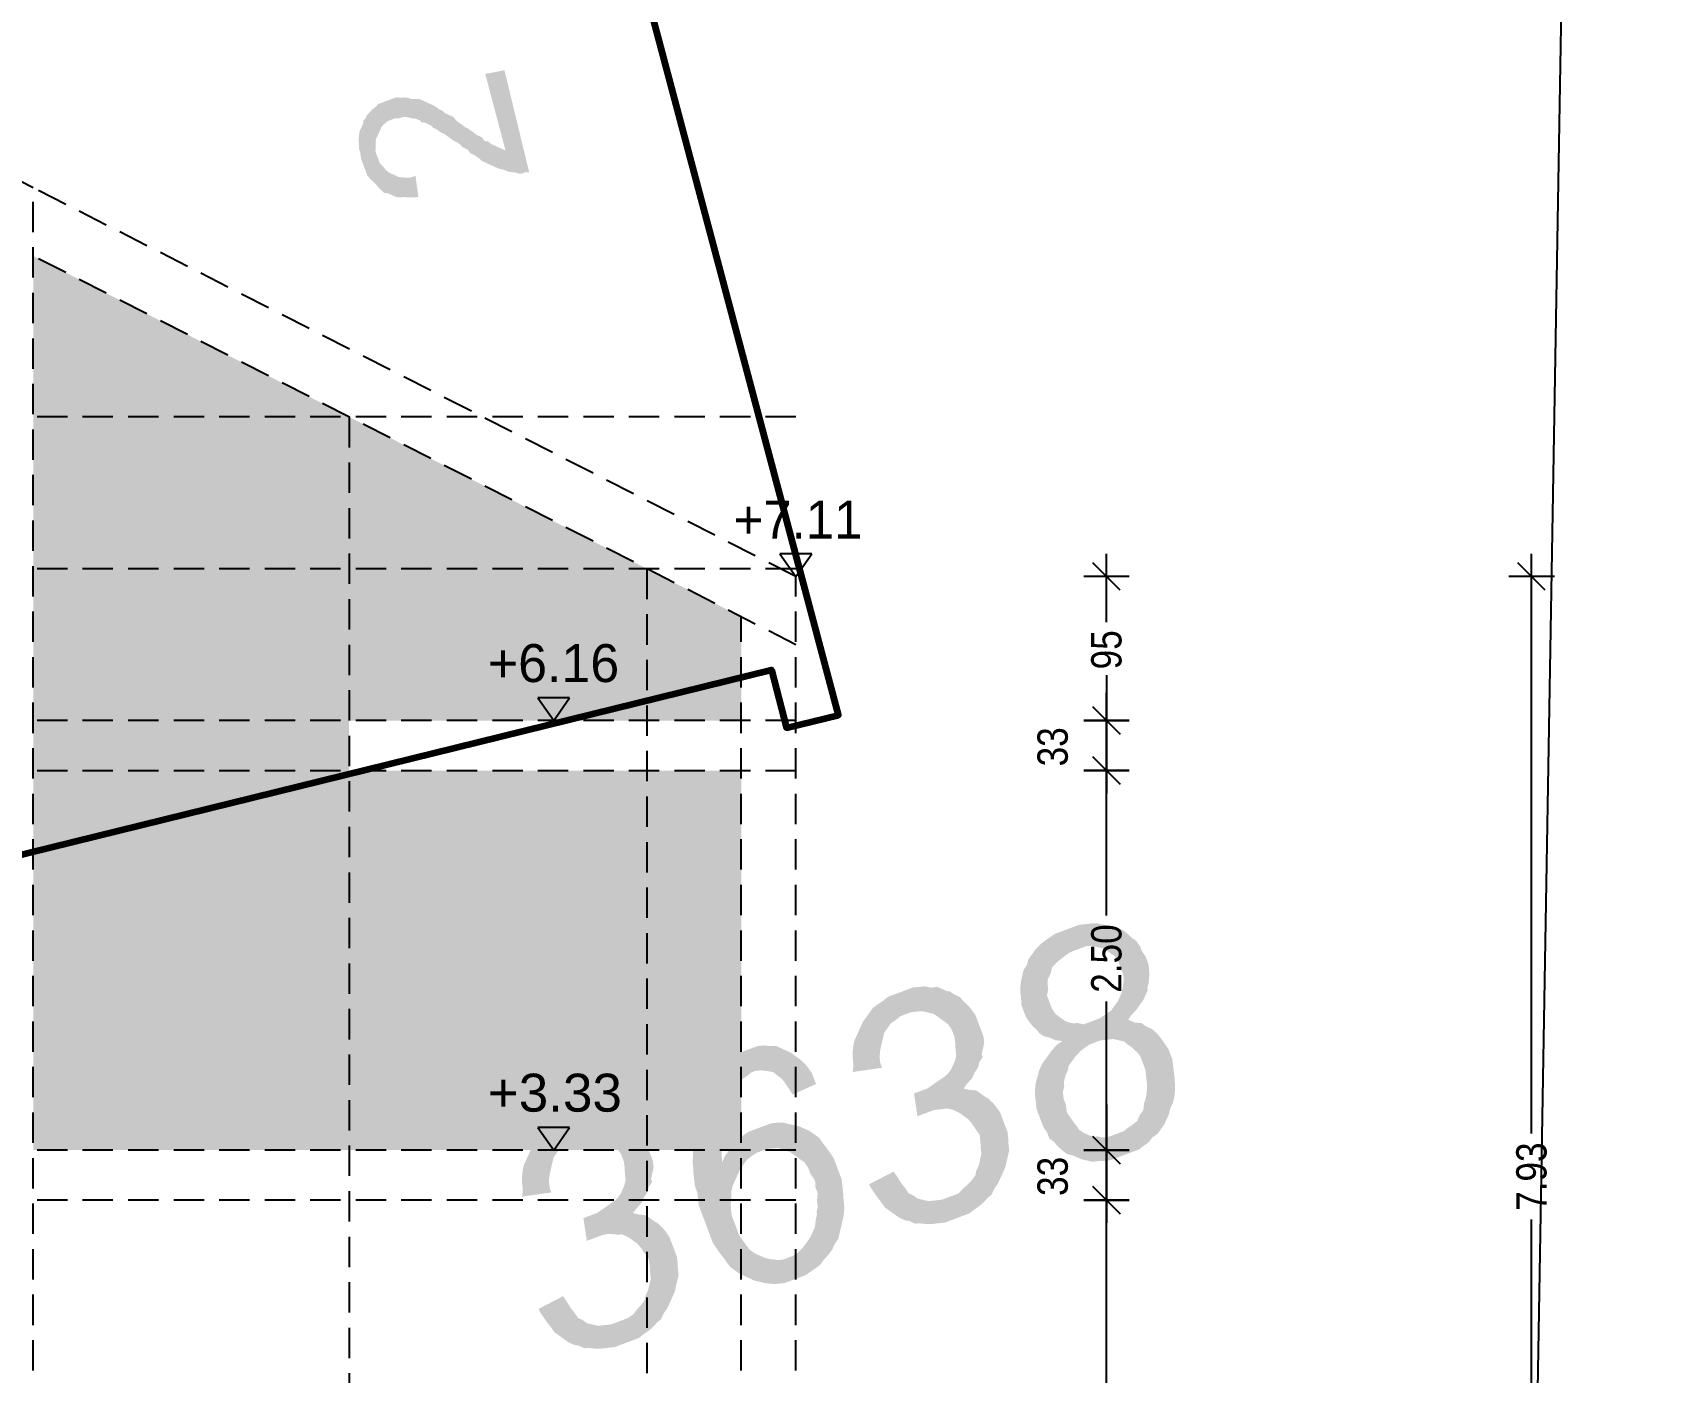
# Model space of a CAD drawing. Header units: metres. Extents: x -47 to 309, y -25 to 105.
# Drawn here: x 167.77 to 178.56, y 57.83 to 66.66 of the extents above; entities that cross this region are included whole.
import ezdxf

# ---------------------------------------------------------------- set-up
doc = ezdxf.new("R2010")
doc.units = ezdxf.units.M
doc.header["$PDMODE"] = 65
doc.linetypes.add('AUSGEZOGEN', pattern=[0])
doc.linetypes.add('VERDECKT2_S2', pattern=[0.27, 0.2, -0.07])
for name, color, linetype, lineweight in [('XR$1$STANDARD_1', 7, 'AUSGEZOGEN', 25), ('XR$2$Allgemein01_1', 7, 'AUSGEZOGEN', 13), ('XR$2$STANDARD_1', 7, 'AUSGEZOGEN', 25), ('XR$2$Wand Holz tragend', 7, 'AUSGEZOGEN', 13)]:
    doc.layers.add(name, color=color, linetype=linetype, lineweight=lineweight)
doc.styles.add('ARIAL', font='arial.ttf')
doc.dimstyles.new('DIMSTYLE_5', dxfattribs={"dimtxt": 0.2, "dimasz": 0.3, "dimexe": 0, "dimexo": 1e-06, "dimgap": 0.1, "dimtad": 0, "dimrnd": 0.005, "dimzin": 4, "dimdsep": 46, "dimtxsty": 'ARIAL', "dimblk1": 'ALL_ML_STRICH', "dimblk2": 'ALL_ML_STRICH', "dimsah": 1, "dimcen": 0, "dimse1": 1, "dimse2": 1, "dimclrd": 7, "dimclre": 7, "dimclrt": 7, "dimadec": 0, "dimazin": 0, "dimtfac": 1, "dimtdec": 0, "dimtix": 1, "dimtmove": 2, "dimatfit": 3, "dimfxl": 0, "dimtzin": 0, "dimlwd": 0, "dimlwe": 25, "dimarcsym": 0})
doc.dimstyles.new('DIMSTYLE_6', dxfattribs={"dimtxt": 0.2, "dimasz": 0.3, "dimexe": 0, "dimexo": 1e-06, "dimgap": 0.1, "dimtad": 2, "dimdec": 1, "dimlfac": 100, "dimrnd": 0.5, "dimzin": 4, "dimdsep": 46, "dimtxsty": 'ARIAL', "dimblk1": 'ALL_ML_STRICH', "dimblk2": 'ALL_ML_STRICH', "dimsah": 1, "dimcen": 0, "dimse1": 1, "dimse2": 1, "dimclrd": 7, "dimclre": 7, "dimclrt": 7, "dimadec": 0, "dimazin": 0, "dimtfac": 1, "dimtdec": 0, "dimtix": 1, "dimtmove": 2, "dimatfit": 3, "dimfxl": 0, "dimtvp": 1.2, "dimtzin": 0, "dimlwd": 0, "dimlwe": 25, "dimarcsym": 0})
doc.dimstyles.new('DIMSTYLE_7', dxfattribs={"dimtxt": 0.2, "dimasz": 0.3, "dimexe": 0, "dimexo": 1e-06, "dimgap": 0.1, "dimtad": 0, "dimrnd": 0.005, "dimzin": 4, "dimdsep": 46, "dimtxsty": 'ARIAL', "dimblk1": 'ALL_ML_STRICH', "dimblk2": 'ALL_ML_STRICH', "dimsah": 1, "dimcen": 0, "dimse1": 1, "dimse2": 1, "dimclrd": 7, "dimclre": 7, "dimclrt": 7, "dimadec": 0, "dimazin": 0, "dimtfac": 1, "dimtdec": 0, "dimtix": 1, "dimtmove": 2, "dimatfit": 3, "dimfxl": 0, "dimtzin": 0, "dimlwd": 0, "dimlwe": 25, "dimarcsym": 0})
doc.dimstyles.new('DIMSTYLE_8', dxfattribs={"dimtxt": 0.2, "dimasz": 0.3, "dimexe": 0, "dimexo": 1e-06, "dimgap": 0.1, "dimtad": 0, "dimdec": 1, "dimlfac": 100, "dimrnd": 0.5, "dimzin": 4, "dimdsep": 46, "dimtxsty": 'ARIAL', "dimblk1": 'ALL_ML_STRICH', "dimblk2": 'ALL_ML_STRICH', "dimsah": 1, "dimcen": 0, "dimse1": 1, "dimse2": 1, "dimclrd": 7, "dimclre": 7, "dimclrt": 7, "dimadec": 0, "dimazin": 0, "dimtfac": 1, "dimtdec": 0, "dimtix": 1, "dimtmove": 2, "dimatfit": 3, "dimfxl": 0, "dimtzin": 0, "dimlwd": 0, "dimlwe": 25, "dimarcsym": 0})

# ---------------------------------------------------------------- blocks, each defined once
blk = doc.blocks.new('COMPLEX_KOTENVERMASSUNG_0')
at = {"layer": 'XR$2$STANDARD_1', "color": 7, "linetype": 'AUSGEZOGEN', "lineweight": 25, "transparency": 33554687}
for p, q in [((172.903, 63.224), (172.693, 63.224)), ((172.693, 63.224), (172.798, 63.074)), ((172.798, 63.074), (172.903, 63.224)), ((172.798, 63.074), (172.798, 63.074)), ((172.798, 63.074), (172.798, 63.074)), ((172.798, 63.074), (172.798, 63.074)), ((172.798, 63.074), (172.798, 63.074)), ((171.307, 62.275), (171.097, 62.275)), ((171.097, 62.275), (171.202, 62.125)), ((171.202, 62.125), (171.307, 62.275)), ((171.202, 62.125), (171.202, 62.125)), ((171.202, 62.125), (171.202, 62.125)), ((171.202, 62.125), (171.202, 62.125)), ((171.202, 62.125), (171.202, 62.125)), ((171.307, 59.445), (171.097, 59.445)), ((171.097, 59.445), (171.202, 59.295)), ((171.202, 59.295), (171.307, 59.445)), ((171.202, 59.295), (171.202, 59.295)), ((171.202, 59.295), (171.202, 59.295)), ((171.202, 59.295), (171.202, 59.295)), ((171.202, 59.295), (171.202, 59.295)), ((171.099, 56.115), (170.889, 56.115)), ((170.889, 56.115), (170.994, 55.965)), ((170.994, 55.965), (171.099, 56.115)), ((170.994, 55.965), (170.994, 55.965)), ((170.994, 55.965), (170.994, 55.965)), ((170.994, 55.965), (170.994, 55.965)), ((170.994, 55.965), (170.994, 55.965))]:
    blk.add_line(p, q, dxfattribs=at)
at = {"layer": 'XR$2$STANDARD_1', "color": 7, "linetype": 'AUSGEZOGEN', "lineweight": 25, "transparency": 33554687, "char_height": 0.25, "attachment_point": 7, "style": 'ARIAL'}
for s, insert, width in [('\\W0.96;+7.11', (172.388, 63.324), 1.00276), ('\\W0.98;+6.16', (170.768, 62.375), 1.0053), ('\\W1.00;+3.33', (170.768, 59.545), 1.00794), ('\\W1.00;±0.00', (170.567, 56.215), 0.99575)]:
    blk.add_mtext(s, dxfattribs=dict(at, insert=insert, width=width))
blk = doc.blocks.new('ALL_ML_STRICH')
at = {"color": 0, "linetype": 'ByBlock', "lineweight": -2}
for p, q in [((0, -0.5), (0, 0.5)), ((-1, 0), (0.5, 0)), ((-0.3, -0.3), (0.3, 0.3))]:
    blk.add_line(p, q, dxfattribs=at)
blk = doc.blocks.new('*D19')
at = {"layer": 'DEFPOINTS', "color": 7, "linetype": 'AUSGEZOGEN', "lineweight": 25, "transparency": 33554687}
for p in [(163.773, 58.965), (163.773, 55.965), (174.845, 55.965)]:
    blk.add_point(p, dxfattribs=at)
at = {"layer": 'XR$2$STANDARD_1', "color": 7, "linetype": 'AUSGEZOGEN', "lineweight": -2, "transparency": 33554687}
for p, q in [((174.845, 57.76), (174.845, 58.965)), ((174.845, 55.965), (174.845, 57.194))]:
    blk.add_line(p, q, dxfattribs=at)
at = {"layer": 'XR$2$STANDARD_1', "color": 7, "linetype": 'AUSGEZOGEN', "lineweight": 25, "transparency": 33554687, "xscale": 0.3, "yscale": 0.3, "zscale": 0.3}
for p, rotation in [((174.845, 58.965), 90), ((174.845, 55.965), 270)]:
    blk.add_blockref('ALL_ML_STRICH', p, dxfattribs=dict(at, rotation=rotation))
at = {"layer": 'XR$2$STANDARD_1', "color": 7, "linetype": 'AUSGEZOGEN', "lineweight": 25, "transparency": 33554687, "insert": (174.845, 57.477), "char_height": 0.2, "width": 0.66667, "attachment_point": 5, "rotation": 90, "style": 'ARIAL'}
blk.add_mtext('\\W0.83;\\A1;{\\A1;{3.00\\H0.132000;\\S^ ;}}', dxfattribs=at)
blk = doc.blocks.new('*D20')
at = {"layer": 'DEFPOINTS', "color": 7, "linetype": 'AUSGEZOGEN', "lineweight": 25, "transparency": 33554687}
for p in [(163.773, 59.295), (163.773, 58.965), (174.845, 58.965)]:
    blk.add_point(p, dxfattribs=at)
at = {"layer": 'XR$2$STANDARD_1', "color": 7, "linetype": 'AUSGEZOGEN', "lineweight": -2, "transparency": 33554687}
blk.add_line((174.845, 58.965), (174.845, 59.295), dxfattribs=at)
at = {"layer": 'XR$2$STANDARD_1', "color": 7, "linetype": 'AUSGEZOGEN', "lineweight": 25, "transparency": 33554687, "xscale": 0.3, "yscale": 0.3, "zscale": 0.3}
for p, rotation in [((174.845, 59.295), 90), ((174.845, 58.965), 270)]:
    blk.add_blockref('ALL_ML_STRICH', p, dxfattribs=dict(at, rotation=rotation))
at = {"layer": 'XR$2$STANDARD_1', "color": 7, "linetype": 'AUSGEZOGEN', "lineweight": 25, "transparency": 33554687, "insert": (174.491, 59.122), "char_height": 0.2, "width": 0.66667, "attachment_point": 5, "rotation": 90, "style": 'ARIAL'}
blk.add_mtext('\\W0.83;\\A1;{\\A1;{33\\H0.132000;\\S^ ;}}', dxfattribs=at)
blk = doc.blocks.new('*D21')
at = {"layer": 'DEFPOINTS', "color": 7, "linetype": 'AUSGEZOGEN', "lineweight": 25, "transparency": 33554687}
for p in [(163.773, 61.795), (163.773, 59.295), (174.845, 59.295)]:
    blk.add_point(p, dxfattribs=at)
at = {"layer": 'XR$2$STANDARD_1', "color": 7, "linetype": 'AUSGEZOGEN', "lineweight": -2, "transparency": 33554687}
for p, q in [((174.845, 60.84), (174.845, 61.795)), ((174.845, 59.295), (174.845, 60.274))]:
    blk.add_line(p, q, dxfattribs=at)
at = {"layer": 'XR$2$STANDARD_1', "color": 7, "linetype": 'AUSGEZOGEN', "lineweight": 25, "transparency": 33554687, "xscale": 0.3, "yscale": 0.3, "zscale": 0.3}
for p, rotation in [((174.845, 61.795), 90), ((174.845, 59.295), 270)]:
    blk.add_blockref('ALL_ML_STRICH', p, dxfattribs=dict(at, rotation=rotation))
at = {"layer": 'XR$2$STANDARD_1', "color": 7, "linetype": 'AUSGEZOGEN', "lineweight": 25, "transparency": 33554687, "insert": (174.845, 60.557), "char_height": 0.2, "width": 0.66667, "attachment_point": 5, "rotation": 90, "style": 'ARIAL'}
blk.add_mtext('\\W0.83;\\A1;{\\A1;{2.50\\H0.132000;\\S^ ;}}', dxfattribs=at)
blk = doc.blocks.new('*D22')
at = {"layer": 'DEFPOINTS', "color": 7, "linetype": 'AUSGEZOGEN', "lineweight": 25, "transparency": 33554687}
for p in [(163.773, 62.125), (163.773, 61.795), (174.845, 61.795)]:
    blk.add_point(p, dxfattribs=at)
at = {"layer": 'XR$2$STANDARD_1', "color": 7, "linetype": 'AUSGEZOGEN', "lineweight": -2, "transparency": 33554687}
blk.add_line((174.845, 61.795), (174.845, 62.125), dxfattribs=at)
at = {"layer": 'XR$2$STANDARD_1', "color": 7, "linetype": 'AUSGEZOGEN', "lineweight": 25, "transparency": 33554687, "xscale": 0.3, "yscale": 0.3, "zscale": 0.3}
for p, rotation in [((174.845, 62.125), 90), ((174.845, 61.795), 270)]:
    blk.add_blockref('ALL_ML_STRICH', p, dxfattribs=dict(at, rotation=rotation))
at = {"layer": 'XR$2$STANDARD_1', "color": 7, "linetype": 'AUSGEZOGEN', "lineweight": 25, "transparency": 33554687, "insert": (174.491, 61.952), "char_height": 0.2, "width": 0.66667, "attachment_point": 5, "rotation": 90, "style": 'ARIAL'}
blk.add_mtext('\\W0.83;\\A1;{\\A1;{33\\H0.132000;\\S^ ;}}', dxfattribs=at)
blk = doc.blocks.new('*D23')
at = {"layer": 'DEFPOINTS', "color": 7, "linetype": 'AUSGEZOGEN', "lineweight": 25, "transparency": 33554687}
for p in [(172.798, 63.074), (163.773, 62.125), (174.845, 62.125)]:
    blk.add_point(p, dxfattribs=at)
at = {"layer": 'XR$2$STANDARD_1', "color": 7, "linetype": 'AUSGEZOGEN', "lineweight": -2, "transparency": 33554687}
for p, q in [((174.845, 62.874), (174.845, 63.074)), ((174.845, 62.125), (174.845, 62.308))]:
    blk.add_line(p, q, dxfattribs=at)
at = {"layer": 'XR$2$STANDARD_1', "color": 7, "linetype": 'AUSGEZOGEN', "lineweight": 25, "transparency": 33554687, "xscale": 0.3, "yscale": 0.3, "zscale": 0.3}
for p, rotation in [((174.845, 63.074), 90), ((174.845, 62.125), 270)]:
    blk.add_blockref('ALL_ML_STRICH', p, dxfattribs=dict(at, rotation=rotation))
at = {"layer": 'XR$2$STANDARD_1', "color": 7, "linetype": 'AUSGEZOGEN', "lineweight": 25, "transparency": 33554687, "insert": (174.845, 62.591), "char_height": 0.2, "width": 0.66667, "attachment_point": 5, "rotation": 90, "style": 'ARIAL'}
blk.add_mtext('\\W0.83;\\A1;{\\A1;{95\\H0.132000;\\S^ ;}}', dxfattribs=at)
blk = doc.blocks.new('*D25')
at = {"layer": 'DEFPOINTS', "color": 7, "linetype": 'AUSGEZOGEN', "lineweight": 25, "transparency": 33554687}
for p in [(172.798, 63.074), (163.773, 55.143), (177.646, 55.143)]:
    blk.add_point(p, dxfattribs=at)
at = {"layer": 'XR$2$STANDARD_1', "color": 7, "linetype": 'AUSGEZOGEN', "lineweight": -2, "transparency": 33554687}
for p, q in [((177.646, 59.404), (177.646, 63.074)), ((177.646, 55.143), (177.646, 58.837))]:
    blk.add_line(p, q, dxfattribs=at)
at = {"layer": 'XR$2$STANDARD_1', "color": 7, "linetype": 'AUSGEZOGEN', "lineweight": 25, "transparency": 33554687, "xscale": 0.3, "yscale": 0.3, "zscale": 0.3}
for p, rotation in [((177.646, 63.074), 90), ((177.646, 55.143), 270)]:
    blk.add_blockref('ALL_ML_STRICH', p, dxfattribs=dict(at, rotation=rotation))
at = {"layer": 'XR$2$STANDARD_1', "color": 7, "linetype": 'AUSGEZOGEN', "lineweight": 25, "transparency": 33554687, "insert": (177.646, 59.12), "char_height": 0.2, "width": 0.66667, "attachment_point": 5, "rotation": 90, "style": 'ARIAL'}
blk.add_mtext('\\W0.83;\\A1;{\\A1;{7.93\\H0.132000;\\S^ ;}}', dxfattribs=at)

msp = doc.modelspace()

# ---------------------------------------------------------------- hatches: boundary and pattern name
at = {"layer": 'XR$1$STANDARD_1', "linetype": 'AUSGEZOGEN', "lineweight": 140, "transparency": 33554687}
h = msp.add_hatch(color=7, dxfattribs=at)
h.set_gradient(color2=(0, 0, 0), one_color=1)
h.paths.add_polyline_path([(169.9712, 66.113), (170.0348, 65.8543), (170.0273, 65.8741), (170.0298, 65.8976), (170.0285, 65.9311), (170.0309, 65.9546), (170.0433, 65.9819), (170.0556, 66.0091), (170.0679, 66.0364), (170.084, 66.0538), (170.11, 66.0749), (170.1595, 66.0935), (170.1831, 66.0911), (170.2128, 66.1023), (170.2363, 66.0999), (170.2735, 66.0912), (170.297, 66.0888), (170.3243, 66.0765), (170.328, 66.0666), (170.3516, 66.0641), (170.3652, 66.058), (170.3925, 66.0456), (170.4098, 66.0295), (170.4371, 66.0172), (170.4545, 66.0011), (170.4817, 65.9888), (170.5127, 65.9665), (170.5437, 65.9443), (170.571, 65.932), (170.6057, 65.8998), (170.633, 65.8875), (170.6541, 65.8615), (170.6814, 65.8491), (170.7124, 65.8269), (170.7298, 65.8108), (170.757, 65.7985), (170.7707, 65.7923), (170.7979, 65.78), (170.8116, 65.7738), (170.8388, 65.7615), (170.876, 65.7529), (170.9033, 65.7405), (170.9268, 65.7381), (170.9504, 65.7356), (170.964, 65.7295), (170.9875, 65.727), (171.0172, 65.7382), (171.0408, 65.7358), (170.8774, 66.4093), (170.7511, 66.3844), (170.8845, 65.8805), (170.8572, 65.8928), (170.8299, 65.9051), (170.8027, 65.9175), (170.789, 65.9236), (170.7717, 65.9397), (170.7481, 65.9422), (170.727, 65.9681), (170.6997, 65.9805), (170.6687, 66.0027), (170.6377, 66.025), (170.6241, 66.0311), (170.5931, 66.0534), (170.5621, 66.0756), (170.541, 66.1016), (170.5137, 66.1139), (170.4865, 66.1263), (170.4691, 66.1424), (170.4418, 66.1547), (170.4245, 66.1708), (170.4108, 66.1769), (170.3972, 66.1831), (170.3699, 66.1954), (170.3426, 66.2078), (170.3154, 66.2201), (170.2819, 66.2188), (170.2584, 66.2213), (170.2448, 66.2274), (170.2212, 66.2299), (170.1878, 66.2286), (170.1642, 66.231), (170.1345, 66.2198), (170.0454, 66.1862), (170.0293, 66.1689), (170.0034, 66.1478), (169.9873, 66.1304)], flags=0)
h = msp.add_hatch(color=7, dxfattribs=at)
h.set_gradient(color2=(0, 0, 0), one_color=1)
h.paths.add_polyline_path([(169.932, 65.8268), (169.9731, 65.7179), (169.9942, 65.6919), (170.0116, 65.6759), (170.0289, 65.6598), (170.05, 65.6338), (170.0674, 65.6177), (170.0848, 65.6017), (170.1083, 65.5992), (170.1356, 65.5869), (170.1629, 65.5745), (170.1864, 65.5721), (170.2198, 65.5734), (170.2434, 65.571), (170.2768, 65.5723), (170.3103, 65.5736), (170.2914, 65.7135), (170.2617, 65.7023), (170.2283, 65.701), (170.2048, 65.7034), (170.1812, 65.7059), (170.1539, 65.7182), (170.1267, 65.7306), (170.113, 65.7367), (170.0957, 65.7528), (170.0746, 65.7788), (170.0572, 65.7948), (170.0348, 65.8543), (169.9712, 66.113), (169.9589, 66.0858), (169.949, 66.082), (169.9465, 66.0585), (169.9342, 66.0312), (169.9218, 66.004), (169.9194, 65.9804), (169.917, 65.9569), (169.9183, 65.9234), (169.9196, 65.89), (169.927, 65.8702)], flags=0)
h = msp.add_hatch(color=7, dxfattribs=at)
h.set_gradient(color2=(0, 0, 0), one_color=1)
h.paths.add_polyline_path([(174.5829, 60.7487), (174.5037, 60.7189), (174.4678, 60.694), (174.4319, 60.6692), (174.406, 60.6481), (174.3738, 60.6134), (174.3516, 60.5824), (174.3293, 60.5514), (174.3207, 60.5142), (174.2985, 60.4832), (174.2899, 60.446), (174.2813, 60.4088), (174.2764, 60.3618), (174.2777, 60.3283), (174.2827, 60.285), (174.284, 60.2515), (174.3138, 60.1723), (174.3387, 60.1364), (174.3598, 60.1105), (174.3945, 60.0783), (174.3982, 60.0684), (174.4293, 60.0462), (174.4664, 60.0376), (174.7635, 60.1495), (174.6942, 60.1234), (174.657, 60.132), (174.6236, 60.1307), (174.5864, 60.1393), (174.5728, 60.1455), (174.5418, 60.1677), (174.5108, 60.19), (174.4859, 60.2259), (174.4523, 60.315), (174.4609, 60.3522), (174.4559, 60.3955), (174.4584, 60.419), (174.4769, 60.4599), (174.4855, 60.4971), (174.5176, 60.5319), (174.5436, 60.553), (174.5696, 60.5741), (174.6055, 60.5989), (174.6451, 60.6138), (174.9446, 60.7493), (174.9074, 60.7579), (174.8938, 60.7641), (174.8566, 60.7727), (174.8194, 60.7813), (174.7823, 60.7899), (174.7488, 60.7886), (174.7055, 60.7836), (174.6621, 60.7786), (174.6225, 60.7637)], flags=0)
h = msp.add_hatch(color=7, dxfattribs=at)
h.set_gradient(color2=(0, 0, 0), one_color=1)
h.paths.add_polyline_path([(174.9446, 60.7493), (174.6451, 60.6138), (174.7144, 60.6399), (174.7478, 60.6412), (174.785, 60.6326), (174.8222, 60.624), (174.8358, 60.6179), (174.8668, 60.5956), (174.8978, 60.5734), (174.9227, 60.5375), (174.9562, 60.4484), (174.9575, 60.4149), (174.9527, 60.3678), (174.9441, 60.3307), (174.9255, 60.2898), (174.9194, 60.2761), (174.8971, 60.2451), (174.8749, 60.2141), (174.839, 60.1893), (174.8031, 60.1645), (174.4664, 60.0376), (174.5073, 60.019), (174.5544, 60.0142), (174.5185, 59.9893), (174.4864, 59.9546), (174.4641, 59.9236), (174.4419, 59.8926), (174.4196, 59.8616), (174.4011, 59.8207), (174.3925, 59.7835), (174.3864, 59.7699), (174.3778, 59.7327), (174.3729, 59.6856), (174.3742, 59.6522), (174.3792, 59.6088), (174.3842, 59.5655), (174.429, 59.4467), (174.4538, 59.4108), (174.4688, 59.3712), (174.4998, 59.3489), (174.5209, 59.323), (174.5556, 59.2908), (174.5866, 59.2686), (174.9196, 59.4054), (174.8602, 59.383), (174.8168, 59.3779), (174.7796, 59.3866), (174.7697, 59.3828), (174.7326, 59.3914), (174.6917, 59.4099), (174.6607, 59.4322), (174.6569, 59.4421), (174.6358, 59.4681), (174.611, 59.5039), (174.5862, 59.5398), (174.5824, 59.5497), (174.5774, 59.5931), (174.5625, 59.6327), (174.5574, 59.676), (174.5661, 59.7132), (174.5648, 59.7466), (174.5734, 59.7838), (174.5919, 59.8247), (174.5943, 59.8483), (174.6166, 59.8793), (174.6388, 59.9103), (174.671, 59.945), (174.6969, 59.9661), (174.7328, 59.9909), (174.7724, 60.0059), (175.0757, 60.1315), (175.0286, 60.1363), (174.9877, 60.1549), (175.0099, 60.1859), (175.0421, 60.2206), (175.0643, 60.2516), (175.0866, 60.2826), (175.1051, 60.3235), (175.1174, 60.3508), (175.1137, 60.3607), (175.1223, 60.3979), (175.1272, 60.4449), (175.1259, 60.4784), (175.1209, 60.5217), (175.1022, 60.5712), (175.0774, 60.6071), (175.0662, 60.6368), (175.0413, 60.6727), (175.0103, 60.6949), (174.9756, 60.7271)], flags=0)
h = msp.add_hatch(color=7, dxfattribs=at)
h.set_gradient(color2=(0, 0, 0), one_color=1)
h.paths.add_polyline_path([(173.4837, 60.3344), (173.4045, 60.3046), (173.3785, 60.2835), (173.3426, 60.2586), (173.3067, 60.2338), (173.2845, 60.2028), (173.2622, 60.1718), (173.24, 60.1408), (173.2338, 60.1272), (173.2153, 60.0863), (173.203, 60.059), (173.1845, 60.0181), (173.1759, 59.9809), (173.171, 59.9338), (173.1723, 59.9004), (173.1773, 59.857), (173.1724, 59.81), (173.3656, 59.8375), (173.3544, 59.8673), (173.3494, 59.9106), (173.3543, 59.9577), (173.3629, 59.9948), (173.3715, 60.032), (173.3801, 60.0692), (173.4023, 60.1002), (173.4246, 60.1312), (173.4605, 60.156), (173.4864, 60.1771), (173.526, 60.1921), (173.8392, 60.3214), (173.8082, 60.3436), (173.7983, 60.3399), (173.771, 60.3523), (173.7301, 60.3708), (173.6868, 60.3657), (173.6496, 60.3743), (173.6063, 60.3693), (173.5728, 60.368), (173.5332, 60.3531)], flags=0)
h = msp.add_hatch(color=7, dxfattribs=at)
h.set_gradient(color2=(0, 0, 0), one_color=1)
h.paths.add_polyline_path([(173.8392, 60.3214), (173.526, 60.1921), (173.5557, 60.2033), (173.5991, 60.2083), (173.6325, 60.2096), (173.6697, 60.201), (173.7069, 60.1924), (173.7379, 60.1701), (173.7689, 60.1479), (173.7999, 60.1256), (173.8247, 60.0897), (173.8434, 60.0402), (173.8484, 59.9969), (173.8497, 59.9634), (173.8547, 59.9201), (173.8461, 59.8829), (173.8276, 59.842), (173.8214, 59.8284), (173.7992, 59.7974), (173.7732, 59.7763), (173.7373, 59.7515), (173.7015, 59.7266), (173.6656, 59.7018), (173.626, 59.6869), (173.9763, 59.8076), (173.9986, 59.8386), (174.0072, 59.8758), (174.0294, 59.9068), (174.0219, 59.9266), (174.0305, 59.9638), (174.0392, 60.0009), (174.0341, 60.0443), (173.9819, 60.1829), (173.957, 60.2188), (173.9359, 60.2448), (173.9012, 60.2769), (173.8801, 60.3029)], flags=0)
h = msp.add_hatch(color=7, dxfattribs=at)
h.set_gradient(color2=(0, 0, 0), one_color=1)
h.paths.add_polyline_path([(175.0757, 60.1315), (174.7724, 60.0059), (174.8021, 60.0171), (174.8455, 60.0221), (174.8888, 60.0271), (174.926, 60.0185), (174.9632, 60.0099), (174.9805, 59.9938), (175.0115, 59.9716), (175.0463, 59.9394), (175.0674, 59.9135), (175.101, 59.8243), (175.106, 59.781), (175.111, 59.7376), (175.1123, 59.7042), (175.1074, 59.6571), (175.0988, 59.6199), (175.0927, 59.6063), (175.0878, 59.5592), (175.0655, 59.5282), (175.047, 59.4873), (175.021, 59.4662), (174.9852, 59.4414), (174.9592, 59.4203), (174.9196, 59.4054), (174.5866, 59.2686), (174.6238, 59.26), (174.6374, 59.2538), (174.6783, 59.2353), (174.7155, 59.2267), (174.7527, 59.2181), (174.796, 59.2231), (174.8295, 59.2244), (174.8728, 59.2294), (175.061, 59.3003), (175.0869, 59.3214), (175.1228, 59.3462), (175.1451, 59.3773), (175.1809, 59.4021), (175.2032, 59.4331), (175.2254, 59.4641), (175.2439, 59.505), (175.2563, 59.5323), (175.2649, 59.5694), (175.2834, 59.6103), (175.292, 59.6475), (175.2969, 59.6946), (175.2956, 59.728), (175.2943, 59.7615), (175.2893, 59.8048), (175.2842, 59.8482), (175.2792, 59.8915), (175.2531, 59.9608), (175.2283, 59.9967), (175.2034, 60.0326), (175.1823, 60.0586), (175.1476, 60.0907), (175.134, 60.0969), (175.1067, 60.1092)], flags=0)
h = msp.add_hatch(color=7, dxfattribs=at)
h.set_gradient(color2=(0, 0, 0), one_color=1)
h.paths.add_polyline_path([(172.4637, 59.95), (172.3944, 59.9239), (172.3585, 59.899), (172.3325, 59.8779), (172.2966, 59.8531), (172.2744, 59.8221), (172.2682, 59.8085), (172.246, 59.7775), (172.2237, 59.7465), (172.2015, 59.7155), (172.183, 59.6746), (172.1645, 59.6336), (172.1497, 59.5828), (172.1411, 59.5457), (172.1325, 59.5085), (172.1276, 59.4614), (172.119, 59.4242), (172.124, 59.3809), (172.1154, 59.3437), (172.1204, 59.3004), (172.1193, 59.2434), (172.1168, 59.2199), (172.1219, 59.1765), (172.1232, 59.1431), (172.3113, 59.214), (172.31, 59.2474), (172.3087, 59.2809), (172.3037, 59.3242), (172.2987, 59.3676), (172.3036, 59.4146), (172.3084, 59.4617), (172.3071, 59.4952), (172.312, 59.5422), (172.3305, 59.5831), (172.3391, 59.6203), (172.3614, 59.6513), (172.37, 59.6885), (172.3861, 59.7059), (172.4083, 59.7369), (172.4442, 59.7617), (172.4801, 59.7865), (172.506, 59.8076), (172.7932, 59.9159), (172.7622, 59.9381), (172.735, 59.9504), (172.7077, 59.9628), (172.6668, 59.9813), (172.6333, 59.98), (172.5863, 59.9849), (172.5429, 59.9799), (172.5033, 59.9649)], flags=0)
h = msp.add_hatch(color=7, dxfattribs=at)
h.set_gradient(color2=(0, 0, 0), one_color=1)
h.paths.add_polyline_path([(172.7932, 59.9159), (172.506, 59.8076), (172.5358, 59.8188), (172.5692, 59.8201), (172.6163, 59.8152), (172.6534, 59.8066), (172.6708, 59.7906), (172.7018, 59.7683), (172.7229, 59.7423), (172.7477, 59.7065), (172.7763, 59.6607), (172.931, 59.7303), (172.9049, 59.7996), (172.8801, 59.8355), (172.859, 59.8615), (172.8242, 59.8936)], flags=0)
h = msp.add_hatch(color=7, dxfattribs=at)
h.set_gradient(color2=(0, 0, 0), one_color=1)
h.paths.add_polyline_path([(173.5765, 59.6682), (173.599, 59.5184), (173.6584, 59.5408), (173.9877, 59.6875), (173.9406, 59.6923), (173.9034, 59.7009), (173.9256, 59.732), (173.9578, 59.7667), (173.9763, 59.8076), (173.626, 59.6869), (173.6161, 59.6831)], flags=0)
h = msp.add_hatch(color=7, dxfattribs=at)
h.set_gradient(color2=(0, 0, 0), one_color=1)
h.paths.add_polyline_path([(173.9877, 59.6875), (173.6584, 59.5408), (173.7079, 59.5594), (173.7513, 59.5644), (173.7946, 59.5695), (173.8318, 59.5609), (173.8727, 59.5424), (173.9037, 59.5201), (173.9347, 59.4979), (173.9558, 59.4719), (173.9806, 59.436), (174.0055, 59.4001), (174.0092, 59.3902), (174.0142, 59.3469), (174.0155, 59.3134), (174.0206, 59.2701), (174.0119, 59.2329), (174.0033, 59.1957), (173.9848, 59.1548), (173.9824, 59.1313), (173.9601, 59.1003), (173.928, 59.0656), (173.902, 59.0445), (173.8699, 59.0097), (173.8006, 58.9836), (173.4775, 58.8505), (173.5184, 58.832), (173.5419, 58.8296), (173.5828, 58.8111), (173.6163, 58.8124), (173.6634, 58.8075), (173.6968, 58.8088), (173.7401, 58.8138), (173.7835, 58.8188), (173.9419, 58.8786), (173.9679, 58.8997), (174.0038, 58.9245), (174.0298, 58.9456), (174.0619, 58.9803), (174.0879, 59.0014), (174.1064, 59.0423), (174.1286, 59.0733), (174.1472, 59.1142), (174.1595, 59.1415), (174.178, 59.1824), (174.1866, 59.2196), (174.1952, 59.2568), (174.2038, 59.2939), (174.1988, 59.3373), (174.1975, 59.3707), (174.1925, 59.4141), (174.144, 59.5428), (174.1191, 59.5787), (174.098, 59.6047), (174.0633, 59.6368), (174.0497, 59.643), (174.0187, 59.6652)], flags=0)
h = msp.add_hatch(color=7, dxfattribs=at)
h.set_gradient(color2=(0, 0, 0), one_color=1)
h.paths.add_polyline_path([(171.3051, 59.5133), (171.2258, 59.4834), (171.1999, 59.4623), (171.164, 59.4375), (171.1281, 59.4127), (171.1058, 59.3817), (171.0836, 59.3507), (171.0614, 59.3197), (171.0552, 59.306), (171.0367, 59.2651), (171.0243, 59.2379), (171.0058, 59.197), (170.9972, 59.1598), (170.9923, 59.1127), (170.9936, 59.0793), (170.9987, 59.0359), (170.9938, 58.9888), (171.187, 59.0164), (171.1758, 59.0461), (171.1707, 59.0895), (171.1756, 59.1365), (171.1842, 59.1737), (171.1928, 59.2109), (171.2014, 59.2481), (171.2237, 59.2791), (171.2459, 59.3101), (171.2818, 59.3349), (171.3078, 59.356), (171.3474, 59.3709), (171.6606, 59.5003), (171.6296, 59.5225), (171.6197, 59.5188), (171.5924, 59.5311), (171.5515, 59.5496), (171.5081, 59.5446), (171.471, 59.5532), (171.4276, 59.5482), (171.3942, 59.5469), (171.3546, 59.532)], flags=0)
h = msp.add_hatch(color=7, dxfattribs=at)
h.set_gradient(color2=(0, 0, 0), one_color=1)
h.paths.add_polyline_path([(171.6606, 59.5003), (171.3474, 59.3709), (171.3771, 59.3821), (171.4205, 59.3872), (171.4539, 59.3885), (171.4911, 59.3798), (171.5282, 59.3712), (171.5592, 59.349), (171.5902, 59.3267), (171.6213, 59.3045), (171.6461, 59.2686), (171.6647, 59.2191), (171.6698, 59.1758), (171.6711, 59.1423), (171.6761, 59.099), (171.6675, 59.0618), (171.649, 59.0209), (171.6428, 59.0073), (171.6206, 58.9763), (171.5946, 58.9552), (171.5587, 58.9303), (171.5228, 58.9055), (171.4869, 58.8807), (171.4473, 58.8657), (171.7977, 58.9865), (171.8199, 59.0175), (171.8285, 59.0546), (171.8508, 59.0856), (171.8433, 59.1055), (171.8519, 59.1426), (171.8605, 59.1798), (171.8555, 59.2231), (171.8032, 59.3618), (171.7784, 59.3977), (171.7573, 59.4236), (171.7226, 59.4558), (171.7015, 59.4818)], flags=0)
h = msp.add_hatch(color=7, dxfattribs=at)
h.set_gradient(color2=(0, 0, 0), one_color=1)
h.paths.add_polyline_path([(172.5537, 59.4411), (172.4844, 59.4149), (172.4485, 59.3901), (172.4263, 59.3591), (172.4065, 59.3516), (172.3842, 59.3206), (172.3521, 59.2859), (172.3298, 59.2549), (172.3113, 59.214), (172.1232, 59.1431), (172.1282, 59.0997), (172.1332, 59.0564), (172.1482, 59.0168), (172.1532, 58.9734), (172.1582, 58.9301), (172.2515, 58.6825), (172.2763, 58.6466), (172.3012, 58.6108), (172.3223, 58.5848), (172.3471, 58.5489), (172.3682, 58.5229), (172.3992, 58.5007), (172.4302, 58.4784), (172.4575, 58.4661), (172.7508, 58.588), (172.7112, 58.573), (172.6778, 58.5717), (172.6307, 58.5766), (172.5935, 58.5852), (172.5526, 58.6037), (172.5254, 58.6161), (172.4944, 58.6383), (172.4733, 58.6643), (172.4484, 58.7002), (172.4236, 58.7361), (172.3751, 58.8648), (172.37, 58.9081), (172.3688, 58.9416), (172.3736, 58.9887), (172.3723, 59.0221), (172.3809, 59.0593), (172.3995, 59.1002), (172.4118, 59.1275), (172.4303, 59.1684), (172.4526, 59.1994), (172.4748, 59.2304), (172.5008, 59.2515), (172.5367, 59.2763), (172.5664, 59.2875), (172.8894, 59.4206), (172.8622, 59.4329), (172.8212, 59.4514), (172.7841, 59.46), (172.7469, 59.4686), (172.7097, 59.4772), (172.6763, 59.476), (172.6329, 59.4709), (172.5933, 59.456)], flags=0)
h = msp.add_hatch(color=7, dxfattribs=at)
h.set_gradient(color2=(0, 0, 0), one_color=1)
h.paths.add_polyline_path([(172.8894, 59.4206), (172.5664, 59.2875), (172.606, 59.3024), (172.6493, 59.3075), (172.6828, 59.3087), (172.7336, 59.294), (172.7608, 59.2816), (172.7918, 59.2594), (172.8228, 59.2371), (172.8538, 59.2149), (172.8787, 59.179), (172.8936, 59.1394), (172.9184, 59.1035), (172.9259, 59.0837), (172.9272, 59.0503), (172.9421, 59.0107), (172.9373, 58.9636), (172.9423, 58.9202), (172.9337, 58.8831), (172.9374, 58.8732), (172.9288, 58.836), (172.9239, 58.7889), (172.9054, 58.748), (172.8931, 58.7207), (172.8708, 58.6897), (172.8486, 58.6587), (172.8164, 58.624), (172.7806, 58.5992), (172.7508, 58.588), (172.4575, 58.4661), (172.4848, 58.4538), (172.5257, 58.4352), (172.5628, 58.4266), (172.6, 58.418), (172.6471, 58.4132), (172.6805, 58.4144), (172.7239, 58.4195), (172.8625, 58.4717), (172.8984, 58.4966), (172.9343, 58.5214), (172.9602, 58.5425), (172.9825, 58.5735), (173.0146, 58.6082), (173.0369, 58.6392), (173.0554, 58.6801), (173.0776, 58.7111), (173.0862, 58.7483), (173.0949, 58.7855), (173.1035, 58.8227), (173.1121, 58.8598), (173.117, 58.9069), (173.1157, 58.9404), (173.1106, 58.9837), (173.1093, 59.0171), (173.1043, 59.0605), (173.0993, 59.1038), (173.047, 59.2425), (173.0222, 59.2783), (172.9974, 59.3142), (172.9763, 59.3402), (172.9514, 59.3761), (172.9204, 59.3983)], flags=0)
h = msp.add_hatch(color=7, dxfattribs=at)
h.set_gradient(color2=(0, 0, 0), one_color=1)
h.paths.add_polyline_path([(173.4423, 59.1539), (173.2814, 59.0707), (173.2889, 59.0509), (173.3137, 59.015), (173.3385, 58.9791), (173.3596, 58.9531), (173.3845, 58.9173), (173.4155, 58.895), (173.4465, 58.8728), (173.4775, 58.8505), (173.8006, 58.9836), (173.7609, 58.9687), (173.7176, 58.9636), (173.6743, 58.9586), (173.6371, 58.9672), (173.5999, 58.9758), (173.5689, 58.9981), (173.5416, 59.0104), (173.5168, 59.0463), (173.4957, 59.0723), (173.4671, 59.1181)], flags=0)
h = msp.add_hatch(color=7, dxfattribs=at)
h.set_gradient(color2=(0, 0, 0), one_color=1)
h.paths.add_polyline_path([(171.3978, 58.8471), (171.4204, 58.6972), (171.4798, 58.7196), (171.809, 58.8663), (171.7619, 58.8712), (171.7248, 58.8798), (171.747, 58.9108), (171.7792, 58.9456), (171.7977, 58.9865), (171.4473, 58.8657), (171.4374, 58.862)], flags=0)
h = msp.add_hatch(color=7, dxfattribs=at)
h.set_gradient(color2=(0, 0, 0), one_color=1)
h.paths.add_polyline_path([(171.809, 58.8663), (171.4798, 58.7196), (171.5293, 58.7383), (171.5726, 58.7433), (171.6197, 58.7384), (171.6532, 58.7397), (171.6941, 58.7212), (171.7251, 58.699), (171.7561, 58.6767), (171.7772, 58.6508), (171.802, 58.6149), (171.8268, 58.579), (171.8306, 58.5691), (171.8356, 58.5258), (171.8369, 58.4923), (171.8419, 58.449), (171.8333, 58.4118), (171.8247, 58.3746), (171.8062, 58.3337), (171.8037, 58.3102), (171.7815, 58.2792), (171.7494, 58.2444), (171.7271, 58.2134), (171.6912, 58.1886), (171.6219, 58.1625), (171.2988, 58.0294), (171.3398, 58.0109), (171.3633, 58.0085), (171.4042, 57.9899), (171.4376, 57.9912), (171.4847, 57.9864), (171.5182, 57.9877), (171.5615, 57.9927), (171.6048, 57.9977), (171.7633, 58.0574), (171.7893, 58.0785), (171.8251, 58.1034), (171.8511, 58.1245), (171.8833, 58.1592), (171.9092, 58.1803), (171.9278, 58.2212), (171.95, 58.2522), (171.9685, 58.2931), (171.9809, 58.3204), (171.9994, 58.3613), (172.008, 58.3985), (172.0166, 58.4356), (172.0252, 58.4728), (172.0202, 58.5162), (172.0189, 58.5496), (172.0138, 58.5929), (171.9653, 58.7217), (171.9405, 58.7576), (171.9194, 58.7835), (171.8847, 58.8157), (171.871, 58.8218), (171.84, 58.8441)], flags=0)
h = msp.add_hatch(color=7, dxfattribs=at)
h.set_gradient(color2=(0, 0, 0), one_color=1)
h.paths.add_polyline_path([(171.2637, 58.3328), (171.1028, 58.2496), (171.1102, 58.2298), (171.1351, 58.1939), (171.1599, 58.158), (171.181, 58.132), (171.2058, 58.0961), (171.2368, 58.0739), (171.2678, 58.0517), (171.2988, 58.0294), (171.6219, 58.1625), (171.5823, 58.1475), (171.539, 58.1425), (171.4956, 58.1375), (171.4584, 58.1461), (171.4213, 58.1547), (171.3903, 58.177), (171.363, 58.1893), (171.3382, 58.2252), (171.3171, 58.2512), (171.2885, 58.2969)], flags=0)
at = {"layer": 'XR$2$Wand Holz tragend', "linetype": 'AUSGEZOGEN', "lineweight": 25, "transparency": 33554687}
msp.add_hatch(color=3, dxfattribs=at).paths.add_polyline_path([(172.4378, 62.1248), (172.4378, 62.8082), (167.7728, 65.1852), (167.7728, 59.2948), (172.4378, 59.2948), (172.4378, 61.7948), (169.8538, 61.7948), (169.8538, 62.1248)])

# ---------------------------------------------------------------- linework, layer by layer
at = {"layer": 'XR$1$STANDARD_1', "color": 7, "linetype": 'AUSGEZOGEN', "lineweight": -3, "transparency": 33554687}
msp.add_lwpolyline([(177.643, 55.1502), (177.8768, 68.7533), (178.5597, 81.915)], dxfattribs=at)
at = {"layer": 'XR$1$STANDARD_1', "color": 7, "linetype": 'AUSGEZOGEN', "lineweight": 140, "transparency": 33554687}
msp.add_lwpolyline([(155.9926, 62.7219), (156.2713, 62.7026), (156.5549, 62.7303), (156.8273, 62.7877), (158.008, 58.1547), (158.4921, 58.2806), (158.355, 58.7944), (162.6674, 59.8656), (162.7846, 59.4347), (163.2823, 59.5545), (163.1365, 60.1215), (172.6379, 62.4585), (172.7364, 62.0772), (173.0781, 62.1608), (170.6638, 71.2372), (170.2094, 71.1225), (170.3776, 70.496), (159.2085, 67.7227), (157.5219, 74.1782), (157.5219, 74.1782), (157.1009, 74.0647), (157.2318, 73.5373), (146.0666, 70.6637)], dxfattribs=at)
at = {"layer": 'XR$2$Allgemein01_1', "color": 254, "linetype": 'AUSGEZOGEN', "lineweight": 25, "transparency": 33554687}
msp.add_line((167.7728, 65.6341), (165.7978, 66.6404), dxfattribs=at)
at = {"layer": 'XR$2$Allgemein01_1', "color": 1, "linetype": 'VERDECKT2_S2', "lineweight": 25, "transparency": 33554687}
msp.add_line((167.7728, 55.1429), (167.7728, 65.6341), dxfattribs=at)
at = {"layer": 'XR$2$Allgemein01_1', "color": 7, "linetype": 'VERDECKT2_S2', "lineweight": 25, "transparency": 33554687}
for p, q in [((172.7978, 63.0737), (167.7728, 65.6341)), ((172.7978, 62.6248), (167.7728, 65.1852)), ((172.7978, 64.1248), (167.7728, 64.1248)), ((169.8538, 64.1248), (169.8538, 51.6715)), ((172.7978, 63.1248), (167.7728, 63.1248)), ((171.8165, 63.1248), (171.8165, 51.6715)), ((172.7978, 55.1429), (172.7978, 63.0737)), ((172.4378, 55.1429), (172.4378, 62.8082)), ((172.7978, 62.1248), (167.7728, 62.1248)), ((172.7978, 61.7948), (167.7728, 61.7948)), ((172.7978, 59.2948), (167.7728, 59.2948)), ((172.7978, 58.9648), (167.7728, 58.9648))]:
    msp.add_line(p, q, dxfattribs=at)

# ---------------------------------------------------------------- block references
at = {"layer": 'XR$2$STANDARD_1', "color": 7, "linetype": 'AUSGEZOGEN', "lineweight": 25, "transparency": 33554687}
msp.add_blockref('COMPLEX_KOTENVERMASSUNG_0', (0, 0), dxfattribs=at)

# ---------------------------------------------------------------- dimensions: what is measured, and where the dimension line sits
for base, p1, p2, dimstyle, picture, middle in [((174.8449, 63.0737), (163.7728, 62.1248), (172.7978, 63.0737), 'DIMSTYLE_8', '*D23', (174.8449, 62.5911)), ((177.646, 63.0737), (163.7728, 55.1429), (172.7978, 63.0737), 'DIMSTYLE_7', '*D25', (177.646, 59.1204)), ((174.8449, 62.1248), (163.7728, 61.7948), (163.7728, 62.1248), 'DIMSTYLE_6', '*D22', (174.4914, 61.9523)), ((174.8449, 61.7948), (163.7728, 59.2948), (163.7728, 61.7948), 'DIMSTYLE_7', '*D21', (174.8449, 60.5571)), ((174.8449, 59.2948), (163.7728, 58.9648), (163.7728, 59.2948), 'DIMSTYLE_6', '*D20', (174.4914, 59.1223)), ((174.8449, 58.9648), (163.7728, 55.9648), (163.7728, 58.9648), 'DIMSTYLE_5', '*D19', (174.8449, 57.4771))]:
    dim = msp.add_linear_dim(base=base, p1=p1, p2=p2, angle=90, dimstyle=dimstyle, override={"dimpost": '<>', "dimclrd": 7, "dimclre": 7, "dimclrt": 7, "dimlwd": 0, "dimlwe": 25}, dxfattribs=at)
    dim.commit()
    dim.dimension.update_dxf_attribs({"geometry": picture, "text_midpoint": middle, "dimtype": 160})

doc.saveas('drawing.dxf')
